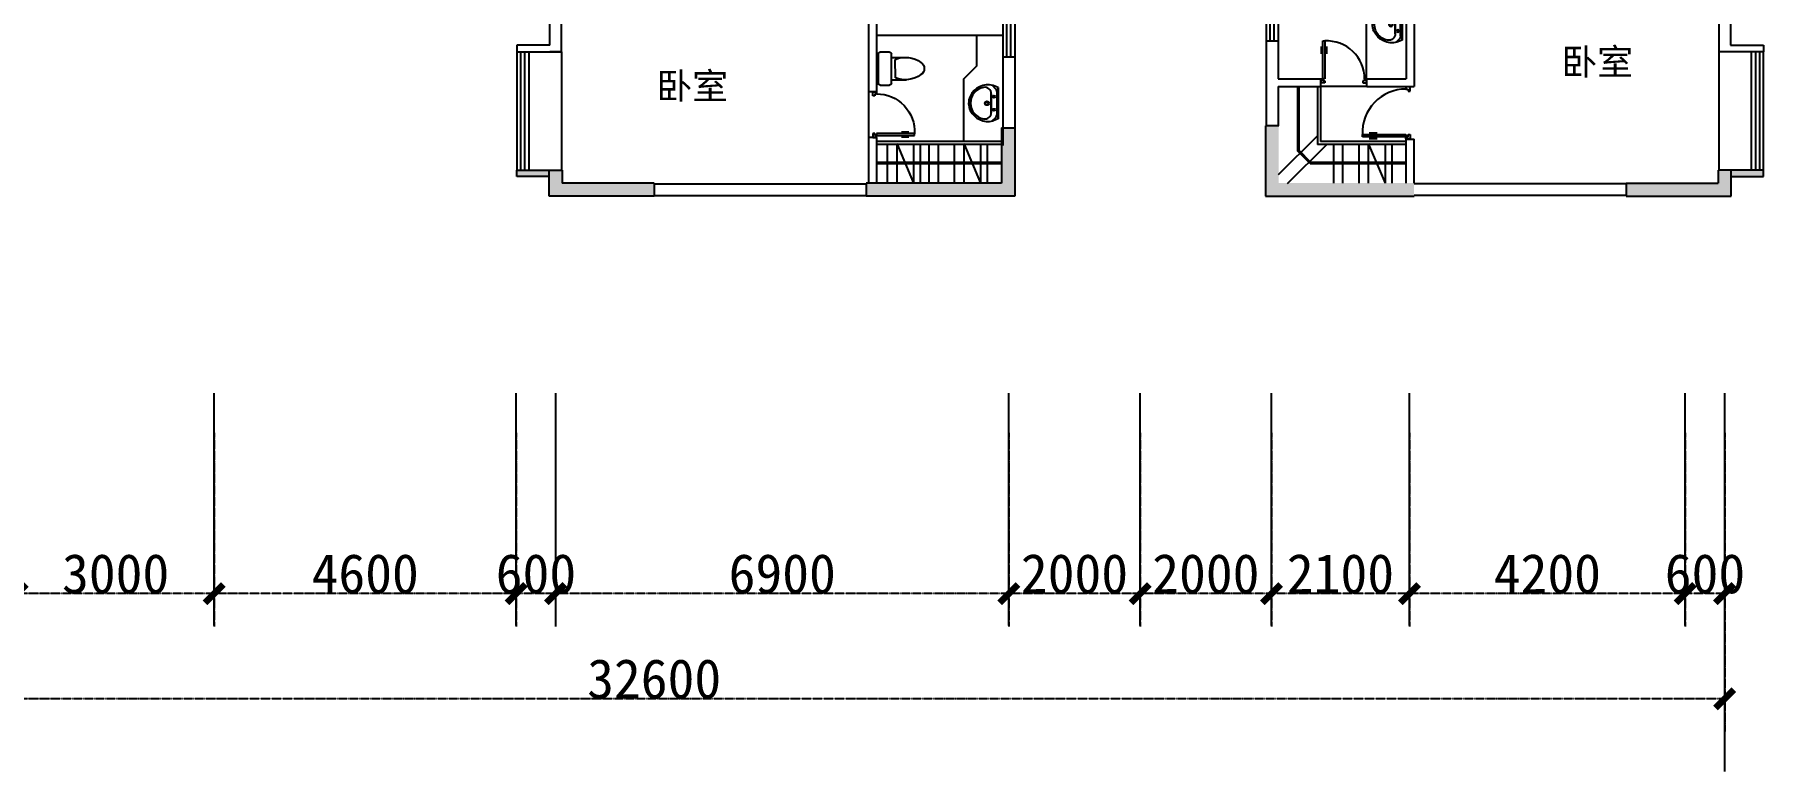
# Model space of a CAD drawing. Header units: millimetres. Extents: x 1418 to 72131, y 781 to 47600.
# Drawn here: x 15854 to 42179, y 781 to 11995 of the extents above; entities that cross this region are included whole.
import ezdxf
from ezdxf.enums import TextEntityAlignment as Align

# ---------------------------------------------------------------- set-up
doc = ezdxf.new("R2010")
doc.units = ezdxf.units.MM
doc.linetypes.add('DOTE', pattern=[2.42, 2, -0.2, 0.02, -0.2])
for name, color, linetype in [('AXIS', 3, 'Continuous'), ('DOTE', 1, 'DOTE'), ('JG', 6, 'Continuous'), ('K', 2, 'Continuous'), ('PUB_H', 13, 'Continuous'), ('TOILET', 7, 'Continuous'), ('W', 2, 'Continuous'), ('WALL', 4, 'Continuous'), ('WINDOW', 5, 'Continuous'), ('WINDOW_TEXT', 7, 'Continuous')]:
    doc.layers.add(name, color=color, linetype=linetype)
doc.styles.add('-黑体', font='simhei.ttf')
doc.styles.add('DIM_FONT', font='SIMPLEX.shx', dxfattribs={"width": 0.8})
doc.styles.add('SIMPLEX', font='SIMPLEX.SHX')
doc.styles.get("Standard").update_dxf_attribs({"font": 'arial.ttf'})
doc.dimstyles.new('DIMN200', dxfattribs={"dimscale": 2, "dimtxt": 300, "dimasz": 1, "dimexe": 250, "dimexo": 300, "dimgap": 0.09, "dimtad": 1, "dimdec": 0, "dimzin": 0, "dimdsep": 46, "dimtxsty": 'DIM_FONT', "dimblk": '_DIMX', "dimcen": 0.09, "dimclrt": 9, "dimadec": 0, "dimazin": 0, "dimtfac": 1, "dimtdec": 0, "dimtix": 1, "dimtmove": 2, "dimatfit": 3, "dimldrblk": '_DIMX', "dimfxl": 1, "dimtolj": 1, "dimtzin": 0, "dimarcsym": 0})

# ---------------------------------------------------------------- blocks, each defined once
blk = doc.blocks.new('_DIMX')
at = {"const_width": 50}
blk.add_lwpolyline([(-70, -70), (70, 70)], dxfattribs=at)
blk = doc.blocks.new('*D52')
at = {"color": 0, "linetype": 'ByBlock', "transparency": 16777216}
for p, q in [((40016, 382301), (40016, 379353)), ((40616, 382301), (40616, 379353)), ((40014, 379853), (40012, 379853)), ((40616, 379853), (40016, 379853)), ((40618, 379853), (40620, 379853))]:
    blk.add_line(p, q, dxfattribs=at)
at = {"layer": 'DEFPOINTS', "color": 0, "linetype": 'ByBlock', "transparency": 16777216}
for p in [(40016, 382901), (40616, 382901), (40016, 379853)]:
    blk.add_point(p, dxfattribs=at)
at = {"color": 0, "linetype": 'ByBlock', "transparency": 16777216, "xscale": 2, "yscale": 2, "zscale": 2}
blk.add_blockref('_DIMX', (40016, 379853), dxfattribs=at)
at = {"color": 0, "linetype": 'ByBlock', "transparency": 16777216, "xscale": 2, "yscale": 2, "zscale": 2, "rotation": 180}
blk.add_blockref('_DIMX', (40616, 379853), dxfattribs=at)
at = {"color": 9, "linetype": 'ByBlock', "transparency": 16777216, "insert": (40316, 380153), "char_height": 600, "attachment_point": 5, "style": '-黑体'}
blk.add_mtext('\\A1;600', dxfattribs=at)
blk = doc.blocks.new('*D54')
at = {"color": 0, "linetype": 'ByBlock', "transparency": 16777216}
for p, q in [((33716, 382301), (33716, 379353)), ((35816, 382301), (35816, 379353)), ((35814, 379853), (33718, 379853))]:
    blk.add_line(p, q, dxfattribs=at)
at = {"layer": 'DEFPOINTS', "color": 0, "linetype": 'ByBlock', "transparency": 16777216}
for p in [(33716, 382901), (35816, 382901), (33716, 379853)]:
    blk.add_point(p, dxfattribs=at)
at = {"color": 0, "linetype": 'ByBlock', "transparency": 16777216, "xscale": 2, "yscale": 2, "zscale": 2, "rotation": 180}
blk.add_blockref('_DIMX', (33716, 379853), dxfattribs=at)
at = {"color": 0, "linetype": 'ByBlock', "transparency": 16777216, "xscale": 2, "yscale": 2, "zscale": 2}
blk.add_blockref('_DIMX', (35816, 379853), dxfattribs=at)
at = {"color": 9, "linetype": 'ByBlock', "transparency": 16777216, "insert": (34766, 380153), "char_height": 600, "attachment_point": 5, "style": '-黑体'}
blk.add_mtext('\\A1;2100', dxfattribs=at)
blk = doc.blocks.new('*D55')
at = {"color": 0, "linetype": 'ByBlock', "transparency": 16777216}
for p, q in [((31716, 382301), (31716, 379353)), ((33716, 382301), (33716, 379353)), ((33714, 379853), (31718, 379853))]:
    blk.add_line(p, q, dxfattribs=at)
at = {"layer": 'DEFPOINTS', "color": 0, "linetype": 'ByBlock', "transparency": 16777216}
for p in [(31716, 382901), (33716, 382901), (31716, 379853)]:
    blk.add_point(p, dxfattribs=at)
at = {"color": 0, "linetype": 'ByBlock', "transparency": 16777216, "xscale": 2, "yscale": 2, "zscale": 2, "rotation": 180}
blk.add_blockref('_DIMX', (31716, 379853), dxfattribs=at)
at = {"color": 0, "linetype": 'ByBlock', "transparency": 16777216, "xscale": 2, "yscale": 2, "zscale": 2}
blk.add_blockref('_DIMX', (33716, 379853), dxfattribs=at)
at = {"color": 9, "linetype": 'ByBlock', "transparency": 16777216, "insert": (32716, 380153), "char_height": 600, "attachment_point": 5, "style": '-黑体'}
blk.add_mtext('\\A1;2000', dxfattribs=at)
blk = doc.blocks.new('*D56')
at = {"color": 0, "linetype": 'ByBlock', "transparency": 16777216}
for p, q in [((29716, 382301), (29716, 379353)), ((31716, 382301), (31716, 379353)), ((31714, 379853), (29718, 379853))]:
    blk.add_line(p, q, dxfattribs=at)
at = {"layer": 'DEFPOINTS', "color": 0, "linetype": 'ByBlock', "transparency": 16777216}
for p in [(29716, 382901), (31716, 382901), (29716, 379853)]:
    blk.add_point(p, dxfattribs=at)
at = {"color": 0, "linetype": 'ByBlock', "transparency": 16777216, "xscale": 2, "yscale": 2, "zscale": 2, "rotation": 180}
blk.add_blockref('_DIMX', (29716, 379853), dxfattribs=at)
at = {"color": 0, "linetype": 'ByBlock', "transparency": 16777216, "xscale": 2, "yscale": 2, "zscale": 2}
blk.add_blockref('_DIMX', (31716, 379853), dxfattribs=at)
at = {"color": 9, "linetype": 'ByBlock', "transparency": 16777216, "insert": (30716, 380153), "char_height": 600, "attachment_point": 5, "style": '-黑体'}
blk.add_mtext('\\A1;2000', dxfattribs=at)
blk = doc.blocks.new('*D59')
at = {"color": 0, "linetype": 'ByBlock', "transparency": 16777216}
for p, q in [((17616, 382301), (17616, 379353)), ((22216, 382301), (22216, 379353)), ((22214, 379853), (17618, 379853))]:
    blk.add_line(p, q, dxfattribs=at)
at = {"layer": 'DEFPOINTS', "color": 0, "linetype": 'ByBlock', "transparency": 16777216}
for p in [(17616, 382901), (22216, 382901), (17616, 379853)]:
    blk.add_point(p, dxfattribs=at)
at = {"color": 0, "linetype": 'ByBlock', "transparency": 16777216, "xscale": 2, "yscale": 2, "zscale": 2, "rotation": 180}
blk.add_blockref('_DIMX', (17616, 379853), dxfattribs=at)
at = {"color": 0, "linetype": 'ByBlock', "transparency": 16777216, "xscale": 2, "yscale": 2, "zscale": 2}
blk.add_blockref('_DIMX', (22216, 379853), dxfattribs=at)
at = {"color": 9, "linetype": 'ByBlock', "transparency": 16777216, "insert": (19916, 380153), "char_height": 600, "attachment_point": 5, "style": '-黑体'}
blk.add_mtext('\\A1;4600', dxfattribs=at)
blk = doc.blocks.new('*D60')
at = {"color": 0, "linetype": 'ByBlock', "transparency": 16777216}
for p, q in [((14616, 382301), (14616, 379353)), ((17616, 382301), (17616, 379353)), ((17614, 379853), (14618, 379853))]:
    blk.add_line(p, q, dxfattribs=at)
at = {"layer": 'DEFPOINTS', "color": 0, "linetype": 'ByBlock', "transparency": 16777216}
for p in [(14616, 382901), (17616, 382901), (14616, 379853)]:
    blk.add_point(p, dxfattribs=at)
at = {"color": 0, "linetype": 'ByBlock', "transparency": 16777216, "xscale": 2, "yscale": 2, "zscale": 2, "rotation": 180}
blk.add_blockref('_DIMX', (14616, 379853), dxfattribs=at)
at = {"color": 0, "linetype": 'ByBlock', "transparency": 16777216, "xscale": 2, "yscale": 2, "zscale": 2}
blk.add_blockref('_DIMX', (17616, 379853), dxfattribs=at)
at = {"color": 9, "linetype": 'ByBlock', "transparency": 16777216, "insert": (16116, 380153), "char_height": 600, "attachment_point": 5, "style": '-黑体'}
blk.add_mtext('\\A1;3000', dxfattribs=at)
blk = doc.blocks.new('*D57')
at = {"color": 0, "linetype": 'ByBlock', "transparency": 16777216}
for p, q in [((22816, 382301), (22816, 379353)), ((29716, 382301), (29716, 379353)), ((29714, 379853), (22818, 379853))]:
    blk.add_line(p, q, dxfattribs=at)
at = {"layer": 'DEFPOINTS', "color": 0, "linetype": 'ByBlock', "transparency": 16777216}
for p in [(22816, 382901), (29716, 382901), (22816, 379853)]:
    blk.add_point(p, dxfattribs=at)
at = {"color": 0, "linetype": 'ByBlock', "transparency": 16777216, "xscale": 2, "yscale": 2, "zscale": 2, "rotation": 180}
blk.add_blockref('_DIMX', (22816, 379853), dxfattribs=at)
at = {"color": 0, "linetype": 'ByBlock', "transparency": 16777216, "xscale": 2, "yscale": 2, "zscale": 2}
blk.add_blockref('_DIMX', (29716, 379853), dxfattribs=at)
at = {"color": 9, "linetype": 'ByBlock', "transparency": 16777216, "insert": (26266, 380153), "char_height": 600, "attachment_point": 5, "style": '-黑体'}
blk.add_mtext('\\A1;6900', dxfattribs=at)
blk = doc.blocks.new('*D58')
at = {"color": 0, "linetype": 'ByBlock', "transparency": 16777216}
for p, q in [((22216, 382301), (22216, 379353)), ((22816, 382301), (22816, 379353)), ((22214, 379853), (22212, 379853)), ((22816, 379853), (22216, 379853)), ((22818, 379853), (22820, 379853))]:
    blk.add_line(p, q, dxfattribs=at)
at = {"layer": 'DEFPOINTS', "color": 0, "linetype": 'ByBlock', "transparency": 16777216}
for p in [(22216, 382901), (22816, 382901), (22216, 379853)]:
    blk.add_point(p, dxfattribs=at)
at = {"color": 0, "linetype": 'ByBlock', "transparency": 16777216, "xscale": 2, "yscale": 2, "zscale": 2}
blk.add_blockref('_DIMX', (22216, 379853), dxfattribs=at)
at = {"color": 0, "linetype": 'ByBlock', "transparency": 16777216, "xscale": 2, "yscale": 2, "zscale": 2, "rotation": 180}
blk.add_blockref('_DIMX', (22816, 379853), dxfattribs=at)
at = {"color": 9, "linetype": 'ByBlock', "transparency": 16777216, "insert": (22516, 380153), "char_height": 600, "attachment_point": 5, "style": '-黑体'}
blk.add_mtext('\\A1;600', dxfattribs=at)
blk = doc.blocks.new('*D53')
at = {"color": 0, "linetype": 'ByBlock', "transparency": 16777216}
for p, q in [((35816, 382301), (35816, 379353)), ((40016, 382301), (40016, 379353)), ((40014, 379853), (35818, 379853))]:
    blk.add_line(p, q, dxfattribs=at)
at = {"layer": 'DEFPOINTS', "color": 0, "linetype": 'ByBlock', "transparency": 16777216}
for p in [(35816, 382901), (40016, 382901), (35816, 379853)]:
    blk.add_point(p, dxfattribs=at)
at = {"color": 0, "linetype": 'ByBlock', "transparency": 16777216, "xscale": 2, "yscale": 2, "zscale": 2, "rotation": 180}
blk.add_blockref('_DIMX', (35816, 379853), dxfattribs=at)
at = {"color": 0, "linetype": 'ByBlock', "transparency": 16777216, "xscale": 2, "yscale": 2, "zscale": 2}
blk.add_blockref('_DIMX', (40016, 379853), dxfattribs=at)
at = {"color": 9, "linetype": 'ByBlock', "transparency": 16777216, "insert": (37916, 380153), "char_height": 600, "attachment_point": 5, "style": '-黑体'}
blk.add_mtext('\\A1;4200', dxfattribs=at)
blk = doc.blocks.new('*D63')
at = {"color": 0, "linetype": 'ByBlock', "transparency": 16777216}
for p, q in [((8016, 382301), (8016, 377753)), ((40616, 382301), (40616, 377753)), ((40614, 378253), (8018, 378253))]:
    blk.add_line(p, q, dxfattribs=at)
at = {"layer": 'DEFPOINTS', "color": 0, "linetype": 'ByBlock', "transparency": 16777216}
for p in [(8016, 382901), (40616, 382901), (8016, 378253)]:
    blk.add_point(p, dxfattribs=at)
at = {"color": 0, "linetype": 'ByBlock', "transparency": 16777216, "xscale": 2, "yscale": 2, "zscale": 2, "rotation": 180.0000000000001}
blk.add_blockref('_DIMX', (8016, 378253), dxfattribs=at)
at = {"color": 0, "linetype": 'ByBlock', "transparency": 16777216, "xscale": 2, "yscale": 2, "zscale": 2}
blk.add_blockref('_DIMX', (40616, 378253), dxfattribs=at)
at = {"color": 9, "linetype": 'ByBlock', "transparency": 16777216, "insert": (24316, 378553), "char_height": 600, "attachment_point": 5, "style": '-黑体'}
blk.add_mtext('\\A1;32600', dxfattribs=at)
blk = doc.blocks.new('_WBLK')
for p, q in [((-0.5, 0.5), (0.5, 0.5)), ((0.5, 0.167), (-0.5, 0.167)), ((0.5, -0.167), (-0.5, -0.167)), ((-0.5, -0.5), (0.5, -0.5))]:
    blk.add_line(p, q)
at = {"layer": 'WINDOW_TEXT', "style": 'SIMPLEX', "flags": 9}
blk.add_attdef('A', text='', height=1, dxfattribs=at).set_placement((0, 1.5), align=Align.MIDDLE)
blk = doc.blocks.new('C')
at = {"layer": 'WALL'}
for p, q in [((-100, 0), (0, 0)), ((-100, -500), (-100, 0)), ((0, 0), (0, -680)), ((1900, 0), (1800, 0)), ((1800, 0), (1800, -680)), ((1900, -500), (1900, 0))]:
    blk.add_line(p, q, dxfattribs=at)
at = {"layer": 'W', "xscale": 1800, "yscale": 180, "zscale": 1800, "rotation": 180}
blk.add_blockref('_WBLK', (900, -90), dxfattribs=at)
blk = doc.blocks.new('M_E24TTP')
at = {"layer": 'TOILET', "color": 7}
for p, q in [((-170, 200), (-170, 430)), ((170, 200), (170, 430)), ((-250, 30), (-250, 170)), ((-220, 200), (220, 200)), ((220, 0), (-220, 0)), ((-140, 260), (140, 260)), ((250, 170), (250, 30))]:
    blk.add_line(p, q, dxfattribs=at)
for centre, radius, start, end in [((227, 413), 398, 143.3619, 202.5495), ((0, 590), 110, 33.4509, 146.5491), ((-227, 413), 398, 337.4505, 36.6381), ((-220, 170), 30, 90, 180), ((-220, 30), 30, 180, 270), ((220, 170), 30, 0, 90), ((220, 30), 30, 270, 0)]:
    blk.add_arc(centre, radius, start, end, dxfattribs=at)
at = {"style": 'DIM_FONT', "width": 0.8, "flags": 9}
for tag in ['XSIZE', 'YSIZE']:
    blk.add_attdef(tag, (0, 0), '', height=0.5, dxfattribs=at)
blk = doc.blocks.new('M_A23MCU')
for p, q in [((-0.489, 0.782), (-0.489, 0.624)), ((-0.454, 0.081), (-0.454, 0.905)), ((-0.454, 0.905), (-0.413, 0.905)), ((-0.413, 0.905), (-0.413, 0.081)), ((-0.378, 0.782), (-0.378, 0.624)), ((-0.495, -0.002), (-0.495, 0.081)), ((-0.495, 0.081), (-0.454, 0.081)), ((-0.413, 0.081), (-0.454, 0.081)), ((-0.454, 0.081), (-0.454, 0.039)), ((-0.454, 0.039), (-0.413, 0.039)), ((-0.413, 0.039), (-0.413, -0.002)), ((0.412, 0.039), (0.412, -0.002)), ((0.453, 0.039), (0.412, 0.039)), ((0.453, 0.081), (0.453, 0.039)), ((0.494, 0.081), (0.453, 0.081)), ((0.494, -0.002), (0.494, 0.081)), ((-0.413, -0.002), (-0.495, -0.002)), ((-0.495, -0.002), (-0.495, -0.002)), ((0.412, -0.002), (0.494, -0.002)), ((0.494, -0.002), (0.494, -0.002))]:
    blk.add_line(p, q)
blk.add_arc((-0.372, 0.082), 0.825, 359.9283, 92.866)
blk = doc.blocks.new('M_E6')
for p, q in [((240, 0), (-240, 0)), ((-237, 0), (239, 0)), ((240, 0), (270, -79)), ((-213, -36), (-271, -91)), ((-240, 0), (-270, -79)), ((-179, -23), (181, -23)), ((141, -105), (-141, -105)), ((-141, -105), (141, -105)), ((217, -37), (274, -95))]:
    blk.add_line(p, q)
for centre, radius in [((-99, -65), 16.3), ((2, -172), 31.6), ((2, -172), 23), ((101, -65), 16.3)]:
    blk.add_circle(centre, radius)
for centre, radius, start, end in [((28, -152), 307, 166.1751, 244.7296), ((-141, -205), 100, 90, 190.5602), ((0, -179), 243, 190.5602, 349.4398), ((-179, -73), 50, 90, 133.181), ((-28, -152), 307, 297.0639, 13.8249), ((141, -205), 100, 349.4398, 90), ((181, -73), 50, 44.5607, 90), ((0, -201), 250, 245.8071, 296.4628), ((28, -152), 307, 266.589, 266.5936)]:
    blk.add_arc(centre, radius, start, end)
at = {"width": 0.8, "flags": 9}
for tag in ['XSIZE', 'YSIZE']:
    blk.add_attdef(tag, (0, 0), '', height=0.5, dxfattribs=at)
blk = doc.blocks.new('A$C240679E1')
at = {"layer": 'AXIS'}
for p, q in [((17171, 2219.7), (17171, 5753.7)), ((21771, 2219.7), (21771, 5753.7)), ((22371, 2219.7), (22371, 5753.7)), ((29271, 2219.7), (29271, 5753.7)), ((31271, 2219.7), (31271, 5753.7)), ((33271, 2219.7), (33271, 5753.7)), ((35371, 2219.7), (35371, 5753.7)), ((39571, 2219.7), (39571, 5753.7)), ((40171, 0), (40171, 5753.7))]:
    blk.add_line(p, q, dxfattribs=at)
at = {"layer": 'JG'}
for p, q in [((29160.9, 9792.6), (29160.9, 8952.6)), ((29160.9, 9792.6), (29360.9, 9792.6)), ((29360.9, 9792.6), (29360.9, 8752.6)), ((33380.9, 9822.6), (33180.9, 9822.6)), ((33180.9, 9822.6), (33180.9, 8752.6)), ((22270.9, 9152.6), (22470.9, 9152.6)), ((22270.9, 8752.6), (22270.9, 9152.6)), ((22470.9, 9152.6), (22470.9, 8952.6)), ((23870.9, 8952.6), (22470.9, 8952.6)), ((23870.9, 8952.6), (23870.9, 8752.6)), ((29160.9, 8952.6), (27100.9, 8952.6)), ((27100.9, 8952.6), (27100.9, 8752.6)), ((38670.9, 8952.6), (38670.9, 8752.6)), ((38670.9, 8952.6), (40070.9, 8952.6)), ((40270.9, 9152.6), (40070.9, 9152.6)), ((40070.9, 9152.6), (40070.9, 8952.6)), ((40270.9, 8752.6), (40270.9, 9152.6)), ((23870.9, 8752.6), (22270.9, 8752.6)), ((23870.9, 8752.6), (22270.9, 8752.6)), ((29360.9, 8752.6), (27100.9, 8752.6)), ((29360.9, 8752.6), (27100.9, 8752.6)), ((33180.9, 8752.6), (35440.9, 8752.6)), ((33180.9, 8752.6), (35440.9, 8752.6)), ((38670.9, 8752.6), (40270.9, 8752.6)), ((38670.9, 8752.6), (40270.9, 8752.6))]:
    blk.add_line(p, q, dxfattribs=at)
at = {"layer": 'K'}
for p, q in [((27260.9, 11204.8), (29180.9, 11204.8)), ((33670.9, 9441.8), (33670.9, 10422.6)), ((33690.9, 9450), (33690.9, 10422.6)), ((33970.9, 10422.6), (33970.9, 9542.6)), ((34015.9, 10422.6), (34015.9, 9587.6)), ((29160.9, 9587.6), (27260.9, 9587.6)), ((29160.9, 9542.6), (27260.9, 9542.6)), ((27419.8, 9558.3), (27419.8, 8952.6)), ((27563.4, 9558.3), (27563.4, 8952.6)), ((27563.4, 9558.3), (27821, 8952.6)), ((27821, 9558.3), (27821, 8952.6)), ((27920.1, 9558.3), (27920.1, 8952.6)), ((28053.6, 9558.3), (28053.6, 8952.6)), ((28192.3, 9558.3), (28192.3, 8952.6)), ((28440, 9558.3), (28440, 8952.6)), ((28583.6, 9558.3), (28583.6, 8952.6)), ((28583.6, 9558.3), (28841.2, 8952.6)), ((28841.2, 9558.3), (28841.2, 8952.6)), ((28940.3, 9558.3), (28940.3, 8952.6)), ((33376.8, 9084.9), (33972.8, 9673.6)), ((33513.4, 8946.6), (34109.4, 9535.3)), ((35320.9, 9542.6), (33970.9, 9542.6)), ((35320.9, 9587.6), (34015.9, 9587.6)), ((34213.6, 9558.3), (34213.6, 8952.6)), ((34352.3, 9558.3), (34352.3, 8952.6)), ((34600, 9558.3), (34600, 8952.6)), ((34743.6, 9558.3), (35001.2, 8952.6)), ((34743.6, 9558.3), (34743.6, 8952.6)), ((35001.2, 9558.3), (35001.2, 8952.6)), ((35100.3, 9558.3), (35100.3, 8952.6)), ((27260.9, 9272.6), (29160.9, 9272.6)), ((27260.9, 9252.6), (29160.9, 9252.6)), ((33857.7, 9252.6), (33670.9, 9441.8)), ((33866.1, 9272.6), (33690.9, 9450)), ((33857.7, 9252.6), (35320.9, 9252.6)), ((33866.1, 9272.6), (35320.9, 9272.6))]:
    blk.add_line(p, q, dxfattribs=at)
for points in [[(34718.1, 10542.6), (34718.1, 11964.9), (35320.9, 11964.9)], [(28780.9, 11204.8), (28780.9, 10733), (28580.9, 10533), (28580.9, 9587.6)]]:
    blk.add_lwpolyline(points, dxfattribs=at)
at = {"layer": 'PUB_H'}
for points in [[(29160.9, 9792.6), (29160.9, 8952.6), (29360.9, 9792.6), (29360.9, 8752.6)], [(33380.9, 9822.6), (33380.9, 8952.6), (33180.9, 9822.6), (33180.9, 8752.6)], [(21780.9, 9052.6), (21780.9, 9152.6), (22270.9, 9052.6), (22270.9, 9152.6)], [(22470.9, 9152.6), (22270.9, 9152.6), (22470.9, 8952.6), (22270.9, 8752.6)], [(22270.9, 8752.6), (23870.9, 8752.6), (22470.9, 8952.6), (23870.9, 8952.6)], [(29360.9, 8752.6), (29160.9, 8952.6), (27100.9, 8752.6), (27100.9, 8952.6)], [(33180.9, 8752.6), (33380.9, 8952.6), (35440.9, 8752.6), (35440.9, 8952.6)], [(40270.9, 8752.6), (38670.9, 8752.6), (40070.9, 8952.6), (38670.9, 8952.6)], [(40070.9, 9152.6), (40270.9, 9152.6), (40070.9, 8952.6), (40270.9, 8752.6)], [(40760.9, 9052.6), (40760.9, 9152.6), (40270.9, 9052.6), (40270.9, 9152.6)]]:
    blk.add_solid(points, dxfattribs=at)
at = {"layer": 'WALL'}
for p, q in [((40260.9, 12952.6), (40260.9, 11052.6)), ((22280.9, 11052.6), (22280.9, 12752.6)), ((35320.9, 12792.6), (35320.9, 10542.6)), ((22460.9, 10952.6), (22460.9, 12392.6)), ((27140.9, 10344.8), (27140.9, 12392.6)), ((35440.9, 12392.6), (35440.9, 10422.6)), ((40080.9, 12392.6), (40080.9, 10952.6)), ((27260.9, 10344.8), (27260.9, 11992.6)), ((33190.9, 11112.6), (33190.9, 9822.6)), ((33370.9, 11112.6), (33190.9, 11112.6)), ((33370.9, 11112.6), (33370.9, 10542.6)), ((22460.9, 10952.6), (22280.9, 10952.6)), ((29180.9, 10872.6), (29360.9, 10872.6)), ((29180.9, 10872.6), (29180.9, 9524.8)), ((29360.9, 10872.6), (29360.9, 9512.6)), ((33370.9, 10542.6), (34020.9, 10542.6)), ((34020.9, 10422.6), (34020.9, 10542.6)), ((34720.9, 10422.6), (34720.9, 10542.6)), ((34720.9, 10542.6), (35320.9, 10542.6)), ((27260.9, 10344.8), (27140.9, 10344.8)), ((27140.9, 10344.8), (27140.9, 10344.8)), ((27260.9, 10344.8), (27260.9, 10344.8)), ((33370.9, 10422.6), (33370.9, 9822.6)), ((33370.9, 10422.6), (34020.9, 10422.6)), ((34720.9, 10422.6), (35320.9, 10422.6)), ((35320.9, 10422.6), (35440.9, 10422.6)), ((33190.9, 10122.6), (33190.9, 10122.6)), ((27140.9, 8952.6), (27140.9, 9644.8)), ((27260.9, 9644.8), (27140.9, 9644.8)), ((27260.9, 8952.6), (27260.9, 9644.8)), ((35320.9, 9622.6), (35440.9, 9622.6)), ((35320.9, 8952.6), (35320.9, 9622.6)), ((35440.9, 8952.6), (35440.9, 9622.6)), ((23870.9, 8942.6), (27100.9, 8942.6)), ((23870.9, 8762.6), (27100.9, 8762.6)), ((38670.9, 8942.6), (35440.9, 8942.6)), ((38670.9, 8762.6), (35440.9, 8762.6))]:
    blk.add_line(p, q, dxfattribs=at)
at = {"layer": 'WINDOW'}
for p, q in [((27140.9, 9644.8), (27140.9, 10344.8)), ((34720.9, 10422.6), (34020.9, 10422.6))]:
    blk.add_line(p, q, dxfattribs=at)
for points in [[(22460.9, 10952.6), (22460.9, 9152.6)], [(40080.9, 10952.6), (40080.9, 9152.6)]]:
    blk.add_lwpolyline(points, dxfattribs=at)
at = {"layer": 'K', "xscale": -1}
for name, p, rotation in [('M_E6', (35259.8, 11367.1), 270), ('M_E24TTP', (27282.6, 10696), 270.0471227802485)]:
    blk.add_blockref(name, p, dxfattribs=dict(at, rotation=rotation))
at = {"layer": 'K', "rotation": 269.9999999999994}
blk.add_blockref('M_E6', (29109.3, 10170.6), dxfattribs=at)
at = {"layer": 'WINDOW'}
for name, p, xscale, yscale, zscale, rotation in [('_WBLK', (33280.9, 11562.6), -900, 180, 900, 90), ('_WBLK', (29270.9, 11322.6), 900, 180, 900, 270.0000000000012), ('M_A23MCU', (27200.9, 9994.8), 700, -700, 700, 89.9999999999988), ('M_A23MCU', (35380.9, 10022.6), -800, -800, 800, 270)]:
    blk.add_blockref(name, p, dxfattribs=dict(at, xscale=xscale, yscale=yscale, zscale=zscale, rotation=rotation))
at = {"layer": 'WINDOW', "xscale": 700, "yscale": 700, "zscale": 700}
blk.add_blockref('M_A23MCU', (34370.9, 10482.6), dxfattribs=at)
at = {"layer": 'WINDOW'}
for p, rotation in [((21780.9, 9152.6), 90.00000000000057), ((40760.9, 10952.6), 270.0000000000012)]:
    blk.add_blockref('C', p, dxfattribs=dict(at, rotation=rotation))
at = {"style": '-黑体'}
for p in [(37685.1, 10599.8), (23904.4, 10232.1)]:
    blk.add_text('卧室', height=400, dxfattribs=at).set_placement(p)
at = {"layer": 'AXIS'}
for p2, distance, picture, middle in [((7571, 5753.7), 4648.3, '*D63', (23871, 1405.5)), ((39571, 5753.7), 3048.3, '*D52', (39871, 3005.5))]:
    dim = blk.add_aligned_dim(p1=(40171, 5753.7), p2=p2, distance=distance, dimstyle='DIMN200', override={"dimtxsty": '-黑体'}, dxfattribs=at)
    dim.commit()
    dim.dimension.update_dxf_attribs({"geometry": picture, "text_midpoint": middle, "insert": (-445.5, -377147.5)})
for base, p1, p2, picture, middle in [((14171, 2705.3), (17171, 5753.7), (14171, 5753.7), '*D60', (15671, 3005.5)), ((17171, 2705.3), (21771, 5753.7), (17171, 5753.7), '*D59', (19471, 3005.5)), ((21771, 2705.3), (22371, 5753.7), (21771, 5753.7), '*D58', (22071, 3005.5)), ((22371, 2705.3), (29271, 5753.7), (22371, 5753.7), '*D57', (25821, 3005.5)), ((29271, 2705.3), (31271, 5753.7), (29271, 5753.7), '*D56', (30271, 3005.5)), ((31271, 2705.3), (33271, 5753.7), (31271, 5753.7), '*D55', (32271, 3005.5)), ((33271, 2705.3), (35371, 5753.7), (33271, 5753.7), '*D54', (34321, 3005.5)), ((35371, 2705.3), (39571, 5753.7), (35371, 5753.7), '*D53', (37471, 3005.5))]:
    dim = blk.add_linear_dim(base=base, p1=p1, p2=p2, dimstyle='DIMN200', override={"dimtxsty": '-黑体'}, dxfattribs=at)
    dim.commit()
    dim.dimension.update_dxf_attribs({"geometry": picture, "text_midpoint": middle, "insert": (-445.5, -377147.5)})

msp = doc.modelspace()

# ---------------------------------------------------------------- block references
at = {"layer": 'DOTE'}
msp.add_blockref('A$C240679E1', (1418, 781), dxfattribs=at)

doc.saveas('drawing.dxf')
